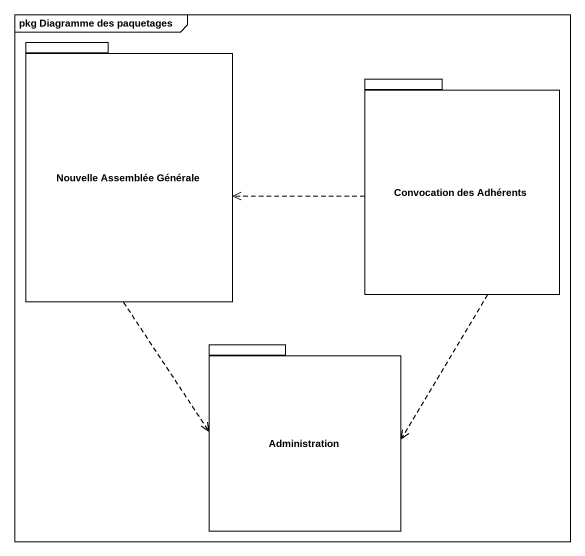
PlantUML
@startuml
mainframe pkg Diagramme des paquetages
package "Nouvelle Assemblée Générale" as Nouvelle_Assemblée_Générale #FFFFFF {
}
package "Convocation des Adhérents" as Convocation_des_Adhérents #FFFFFF {
}
package Administration #FFFFFF {
}
Nouvelle_Assemblée_Générale ..> Administration
Convocation_des_Adhérents .left.> Nouvelle_Assemblée_Générale
Convocation_des_Adhérents ..> Administration
@enduml
